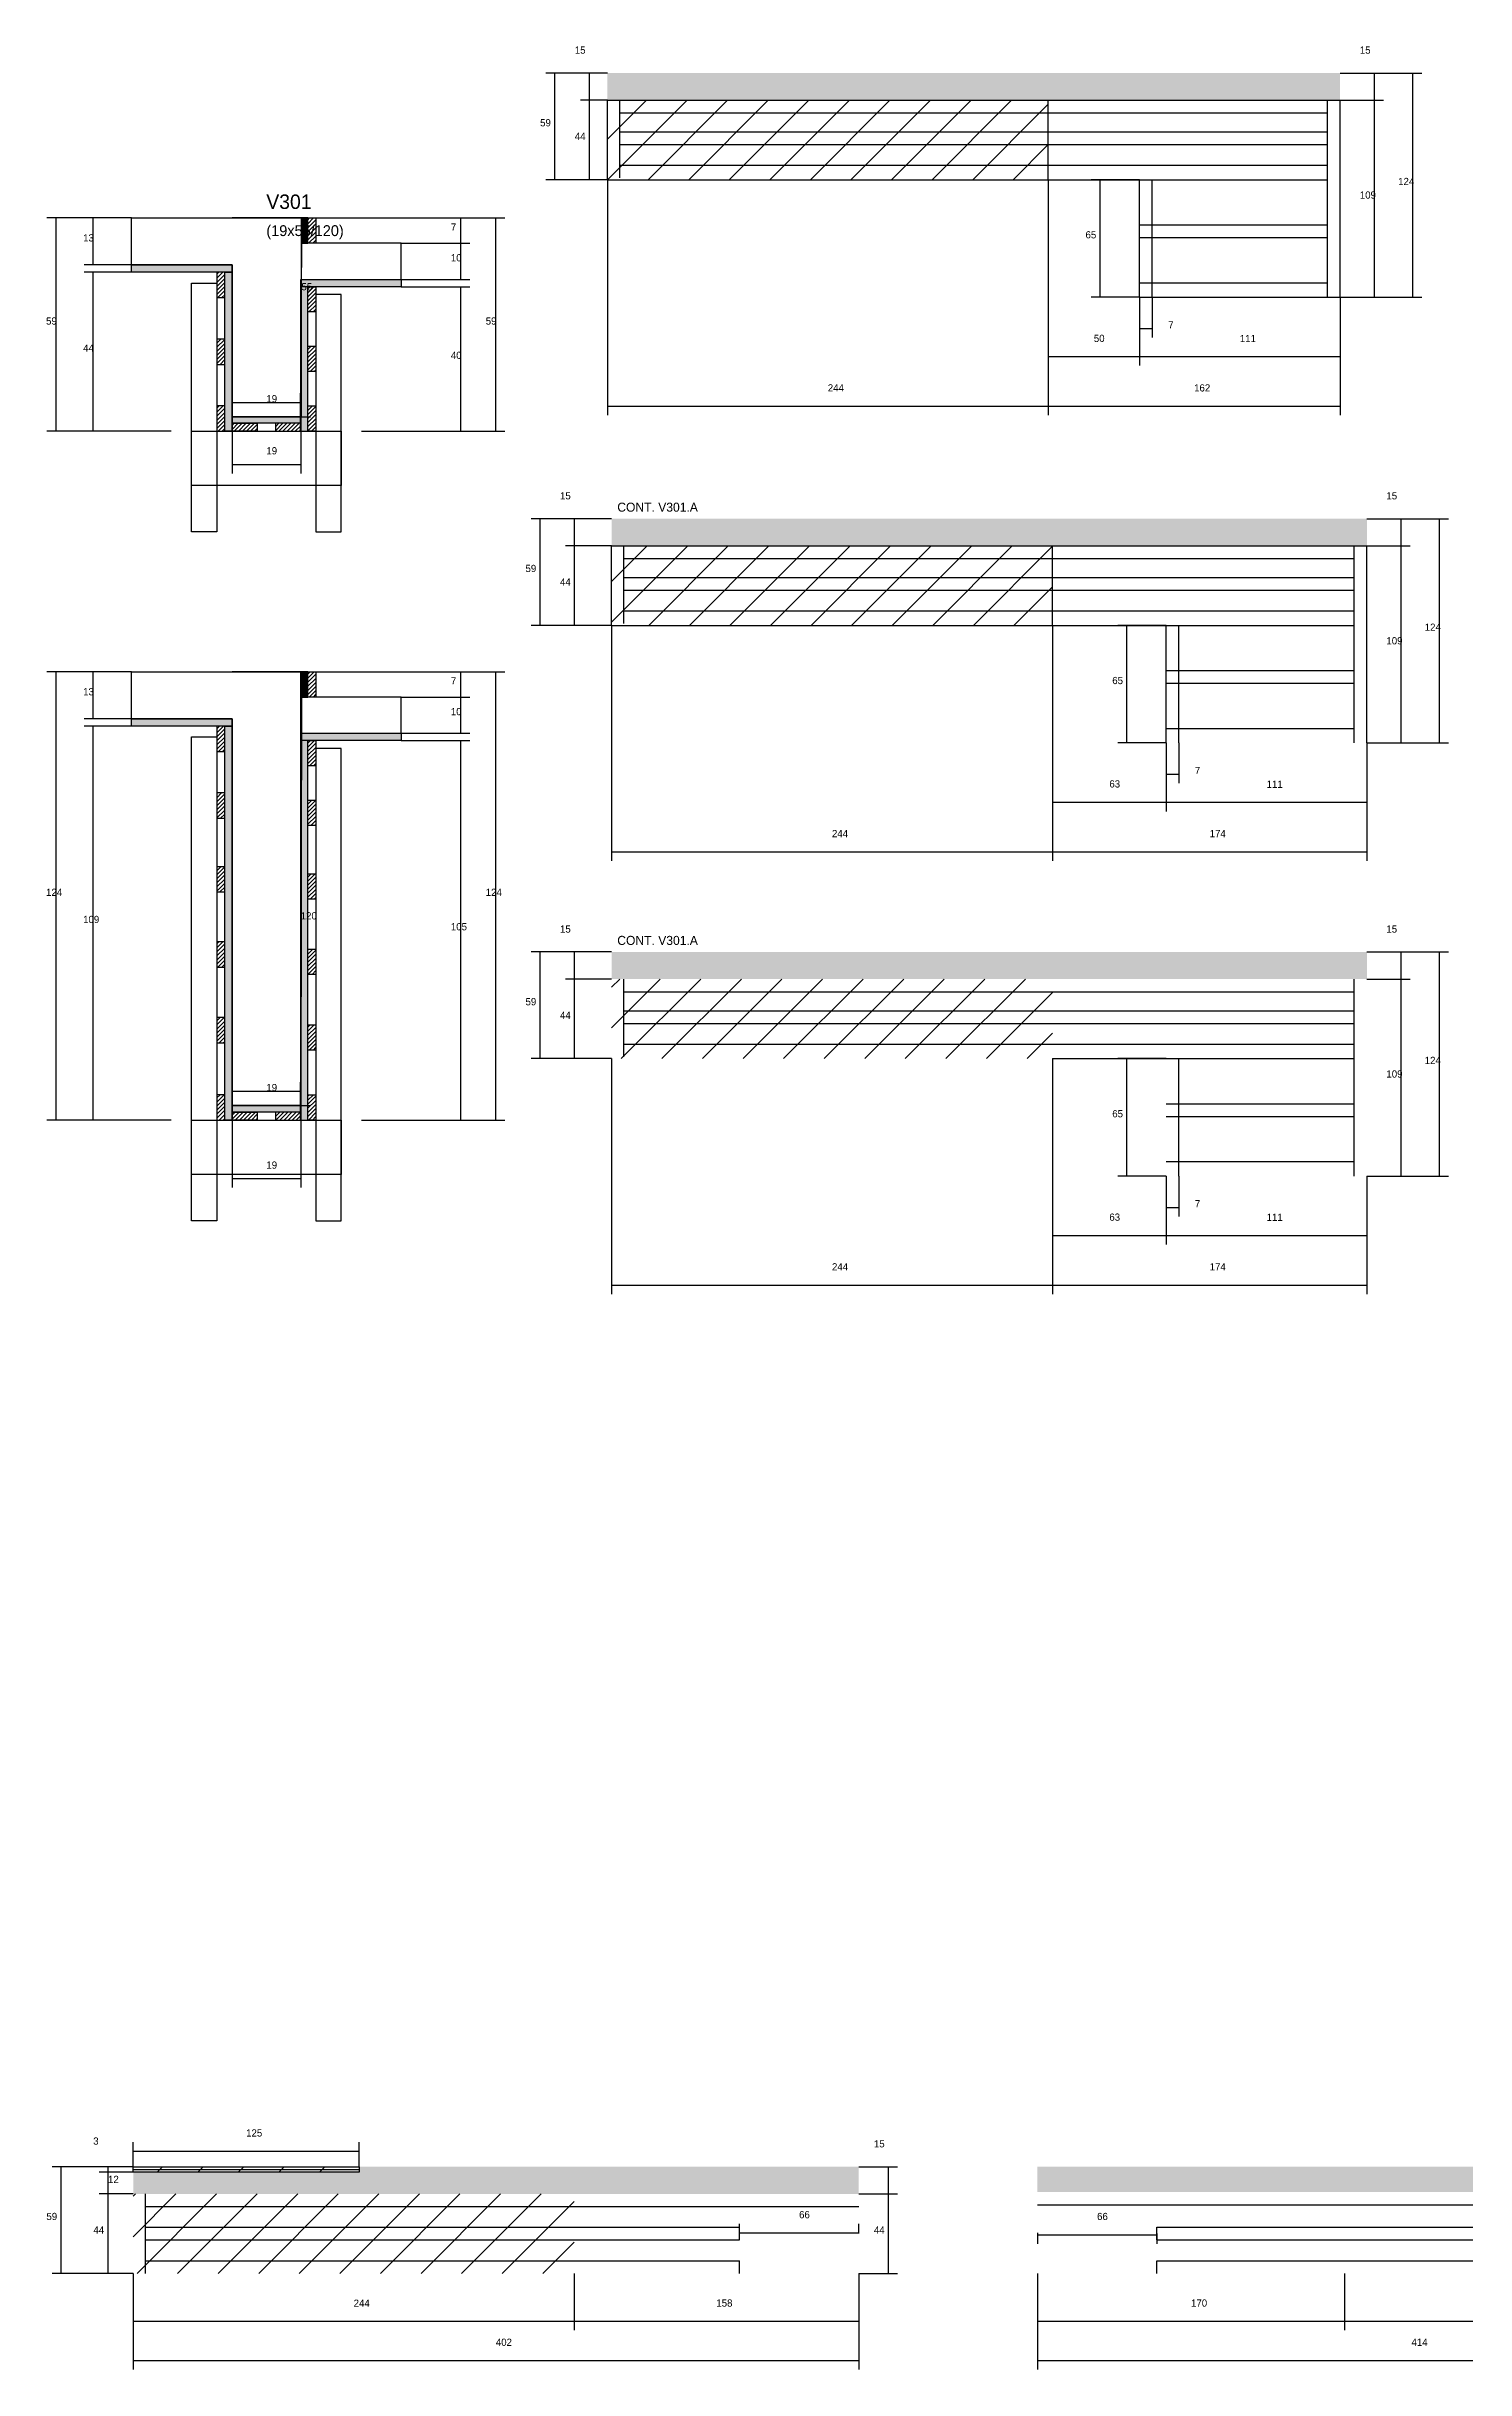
# Model space of a CAD drawing. Header units: metres. Extents: x 4352 to 8002, y 6939 to 8299.
# Drawn here: x 5170 to 5955, y 7007 to 8293 of the extents above; entities that cross this region are included whole.
import ezdxf

# ---------------------------------------------------------------- set-up
doc = ezdxf.new("R2010")
doc.units = ezdxf.units.M
for name, color, linetype in [('CONCRETO', 251, 'Continuous'), ('COTA', 241, 'Continuous'), ('Cota Seção (2x)', 4, 'Continuous'), ('Hachura', 253, 'Continuous'), ('Madeira', 126, 'Continuous'), ('Painéis', 200, 'Continuous'), ('REAPROVEITAMENTO', 251, 'Continuous'), ('SARR_2.2x7', 40, 'Continuous'), ('SARR_3.5x7', 81, 'Continuous'), ('SARR_EDITAR', 141, 'Continuous'), ('Texto Seção', 7, 'Continuous')]:
    doc.layers.add(name, color=color, linetype=linetype)

msp = doc.modelspace()

# ---------------------------------------------------------------- hatches: boundary and pattern name
at = {"layer": 'COTA'}
h = msp.add_hatch(dxfattribs=at)
h.set_pattern_fill('AR-CONC', scale=0.03)
h.paths.add_polyline_path([(5885.4, 8278), (5479.9, 8278), (5479.9, 8278), (5479.9, 8263), (5479.9, 8263), (5885.4, 8263), (5885.4, 8263), (5885.4, 8278)])
h = msp.add_hatch(dxfattribs=at)
h.set_pattern_fill('AR-CONC', scale=0.03)
h.paths.add_polyline_path([(5900.2, 8031.4), (5482.2, 8031.4), (5482.2, 8031.4), (5482.2, 8016.4), (5482.2, 8016.4), (5900.2, 8016.4), (5900.2, 8016.4), (5900.2, 8031.4)])
h = msp.add_hatch(dxfattribs=at)
h.set_pattern_fill('AR-CONC', scale=0.03)
h.paths.add_polyline_path([(5900.2, 7791.7), (5482.2, 7791.7), (5482.2, 7791.7), (5482.2, 7776.7), (5482.2, 7776.7), (5900.2, 7776.7), (5900.2, 7776.7), (5900.2, 7791.7)])
h = msp.add_hatch(dxfattribs=at)
h.set_pattern_fill('AR-CONC', scale=0.03)
h.paths.add_polyline_path([(5619, 7104.6), (5619, 7119.6), (5619, 7119.6), (5342.5, 7119.6), (5342.5, 7119.6), (5342.5, 7116.6), (5342.5, 7116.6), (5217.5, 7116.6), (5217.5, 7116.6), (5217.5, 7104.6), (5217.5, 7104.6), (5619, 7104.6)])
h = msp.add_hatch(dxfattribs=at)
h.set_pattern_fill('AR-CONC', scale=0.03)
h.paths.add_polyline_path([(5717.9, 7119.6), (5717.9, 7105.6), (5717.9, 7105.6), (6131.9, 7105.6), (6131.9, 7105.6), (6131.9, 7119.6), (6131.9, 7119.6), (5717.9, 7119.6)])
at = {"layer": 'Hachura'}
h = msp.add_hatch(color=8, dxfattribs=at)
h.dxf.hatch_style = 1
h.paths.add_polyline_path([(5314.2, 8197.8), (5310.6, 8197.8), (5310.6, 8197.8), (5310.6, 8183.8), (5310.6, 8183.8), (5314.2, 8183.8), (5314.2, 8183.8), (5314.2, 8197.8)])
h = msp.add_hatch(dxfattribs=at)
h.set_pattern_fill('ANSI31', scale=0.5)
h.paths.add_polyline_path([(5318.6, 8183.8), (5314.2, 8183.8), (5314.2, 8183.8), (5314.2, 8197.8), (5314.2, 8197.8), (5318.6, 8197.8), (5318.6, 8197.8), (5318.6, 8183.8)])
h = msp.add_hatch(color=8, dxfattribs=at)
h.dxf.hatch_style = 1
h.paths.add_polyline_path([(5216.6, 8167.8), (5216.6, 8171.8), (5216.6, 8171.8), (5272.2, 8171.8), (5272.2, 8171.8), (5272.2, 8167.8), (5272.2, 8167.8), (5216.6, 8167.8)])
h = msp.add_hatch(dxfattribs=at)
h.set_pattern_fill('ANSI31', scale=0.5)
h.paths.add_polyline_path([(5263.8, 8153.8), (5268.2, 8153.8), (5268.2, 8153.8), (5268.2, 8167.8), (5268.2, 8167.8), (5263.8, 8167.8), (5263.8, 8167.8), (5263.8, 8153.8)])
h = msp.add_hatch(color=8, dxfattribs=at)
h.dxf.hatch_style = 1
h.paths.add_polyline_path([(5268.2, 8167.8), (5272.2, 8167.8), (5272.2, 8167.8), (5272.2, 8079.8), (5272.2, 8079.8), (5268.2, 8079.8), (5268.2, 8079.8), (5268.2, 8167.8)])
h = msp.add_hatch(color=8, dxfattribs=at)
h.dxf.hatch_style = 1
h.paths.add_polyline_path([(5310.2, 8159.8), (5310.2, 8163.8), (5310.2, 8163.8), (5365.8, 8163.8), (5365.8, 8163.8), (5365.8, 8159.8), (5365.8, 8159.8), (5310.2, 8159.8)])
h = msp.add_hatch(color=8, dxfattribs=at)
h.dxf.hatch_style = 1
h.paths.add_polyline_path([(5310.2, 8159.8), (5314.2, 8159.8), (5314.2, 8159.8), (5314.2, 8079.8), (5314.2, 8079.8), (5310.2, 8079.8), (5310.2, 8079.8), (5310.2, 8159.8)])
h = msp.add_hatch(dxfattribs=at)
h.set_pattern_fill('ANSI31', scale=0.5)
h.paths.add_polyline_path([(5318.6, 8145.8), (5314.2, 8145.8), (5314.2, 8145.8), (5314.2, 8159.8), (5314.2, 8159.8), (5318.6, 8159.8), (5318.6, 8159.8), (5318.6, 8145.8)])
h = msp.add_hatch(dxfattribs=at)
h.set_pattern_fill('ANSI31', scale=0.5)
h.paths.add_polyline_path([(5263.8, 8116.8), (5268.2, 8116.8), (5268.2, 8116.8), (5268.2, 8130.8), (5268.2, 8130.8), (5263.8, 8130.8), (5263.8, 8130.8), (5263.8, 8116.8)])
h = msp.add_hatch(dxfattribs=at)
h.set_pattern_fill('ANSI31', scale=0.5)
h.paths.add_polyline_path([(5318.6, 8112.8), (5314.2, 8112.8), (5314.2, 8112.8), (5314.2, 8126.8), (5314.2, 8126.8), (5318.6, 8126.8), (5318.6, 8126.8), (5318.6, 8112.8)])
h = msp.add_hatch(dxfattribs=at)
h.set_pattern_fill('ANSI31', scale=0.5)
h.paths.add_polyline_path([(5263.8, 8079.8), (5268.2, 8079.8), (5268.2, 8079.8), (5268.2, 8093.8), (5268.2, 8093.8), (5263.8, 8093.8), (5263.8, 8093.8), (5263.8, 8079.8)])
h = msp.add_hatch(color=8, dxfattribs=at)
h.dxf.hatch_style = 1
h.paths.add_polyline_path([(5272.2, 8084.2), (5272.2, 8087.8), (5272.2, 8087.8), (5310.2, 8087.8), (5310.2, 8087.8), (5310.2, 8084.2), (5310.2, 8084.2), (5272.2, 8084.2)])
h = msp.add_hatch(dxfattribs=at)
h.set_pattern_fill('ANSI31', scale=0.5)
h.paths.add_polyline_path([(5318.6, 8079.8), (5314.2, 8079.8), (5314.2, 8079.8), (5314.2, 8093.8), (5314.2, 8093.8), (5318.6, 8093.8), (5318.6, 8093.8), (5318.6, 8079.8)])
h = msp.add_hatch(dxfattribs=at)
h.set_pattern_fill('ANSI31', scale=0.5)
h.paths.add_polyline_path([(5272.2, 8079.8), (5272.2, 8084.2), (5272.2, 8084.2), (5286.2, 8084.2), (5286.2, 8084.2), (5286.2, 8079.8), (5286.2, 8079.8), (5272.2, 8079.8)])
h = msp.add_hatch(dxfattribs=at)
h.set_pattern_fill('ANSI31', scale=0.5)
h.paths.add_polyline_path([(5310.2, 8079.8), (5310.2, 8084.2), (5310.2, 8084.2), (5296.2, 8084.2), (5296.2, 8084.2), (5296.2, 8079.8), (5296.2, 8079.8), (5310.2, 8079.8)])
h = msp.add_hatch(color=8, dxfattribs=at)
h.dxf.hatch_style = 1
h.paths.add_polyline_path([(5314.2, 7946.7), (5310.6, 7946.7), (5310.6, 7946.7), (5310.6, 7932.7), (5310.6, 7932.7), (5314.2, 7932.7), (5314.2, 7932.7), (5314.2, 7946.7)])
h = msp.add_hatch(dxfattribs=at)
h.set_pattern_fill('ANSI31', scale=0.5)
h.paths.add_polyline_path([(5318.6, 7932.7), (5314.2, 7932.7), (5314.2, 7932.7), (5314.2, 7946.7), (5314.2, 7946.7), (5318.6, 7946.7), (5318.6, 7946.7), (5318.6, 7932.7)])
h = msp.add_hatch(color=8, dxfattribs=at)
h.dxf.hatch_style = 1
h.paths.add_polyline_path([(5216.6, 7916.7), (5216.6, 7920.7), (5216.6, 7920.7), (5272.2, 7920.7), (5272.2, 7920.7), (5272.2, 7916.7), (5272.2, 7916.7), (5216.6, 7916.7)])
h = msp.add_hatch(dxfattribs=at)
h.set_pattern_fill('ANSI31', scale=0.5)
h.paths.add_polyline_path([(5263.8, 7902.7), (5268.2, 7902.7), (5268.2, 7902.7), (5268.2, 7916.7), (5268.2, 7916.7), (5263.8, 7916.7), (5263.8, 7916.7), (5263.8, 7902.7)])
h = msp.add_hatch(color=8, dxfattribs=at)
h.dxf.hatch_style = 1
h.paths.add_polyline_path([(5268.2, 7916.7), (5272.2, 7916.7), (5272.2, 7916.7), (5272.2, 7698.7), (5272.2, 7698.7), (5268.2, 7698.7), (5268.2, 7698.7), (5268.2, 7916.7)])
h = msp.add_hatch(color=8, dxfattribs=at)
h.dxf.hatch_style = 1
h.paths.add_polyline_path([(5310.2, 7908.7), (5310.2, 7912.7), (5310.2, 7912.7), (5365.8, 7912.7), (5365.8, 7912.7), (5365.8, 7908.7), (5365.8, 7908.7), (5310.2, 7908.7)])
h = msp.add_hatch(color=8, dxfattribs=at)
h.dxf.hatch_style = 1
h.paths.add_polyline_path([(5310.2, 7908.7), (5314.2, 7908.7), (5314.2, 7908.7), (5314.2, 7698.7), (5314.2, 7698.7), (5310.2, 7698.7), (5310.2, 7698.7), (5310.2, 7908.7)])
h = msp.add_hatch(dxfattribs=at)
h.set_pattern_fill('ANSI31', scale=0.5)
h.paths.add_polyline_path([(5318.6, 7894.7), (5314.2, 7894.7), (5314.2, 7894.7), (5314.2, 7908.7), (5314.2, 7908.7), (5318.6, 7908.7), (5318.6, 7908.7), (5318.6, 7894.7)])
h = msp.add_hatch(dxfattribs=at)
h.set_pattern_fill('ANSI31', scale=0.5)
h.paths.add_polyline_path([(5263.8, 7865.7), (5268.2, 7865.7), (5268.2, 7865.7), (5268.2, 7879.7), (5268.2, 7879.7), (5263.8, 7879.7), (5263.8, 7879.7), (5263.8, 7865.7)])
h = msp.add_hatch(dxfattribs=at)
h.set_pattern_fill('ANSI31', scale=0.5)
h.paths.add_polyline_path([(5318.6, 7861.7), (5314.2, 7861.7), (5314.2, 7861.7), (5314.2, 7875.7), (5314.2, 7875.7), (5318.6, 7875.7), (5318.6, 7875.7), (5318.6, 7861.7)])
h = msp.add_hatch(dxfattribs=at)
h.set_pattern_fill('ANSI31', scale=0.5)
h.paths.add_polyline_path([(5263.8, 7824.9), (5268.2, 7824.9), (5268.2, 7824.9), (5268.2, 7838.9), (5268.2, 7838.9), (5263.8, 7838.9), (5263.8, 7838.9), (5263.8, 7824.9)])
h = msp.add_hatch(dxfattribs=at)
h.set_pattern_fill('ANSI31', scale=0.5)
h.paths.add_polyline_path([(5318.6, 7820.9), (5314.2, 7820.9), (5314.2, 7820.9), (5314.2, 7834.9), (5314.2, 7834.9), (5318.6, 7834.9), (5318.6, 7834.9), (5318.6, 7820.9)])
h = msp.add_hatch(dxfattribs=at)
h.set_pattern_fill('ANSI31', scale=0.5)
h.paths.add_polyline_path([(5263.8, 7783.3), (5268.2, 7783.3), (5268.2, 7783.3), (5268.2, 7797.3), (5268.2, 7797.3), (5263.8, 7797.3), (5263.8, 7797.3), (5263.8, 7783.3)])
h = msp.add_hatch(dxfattribs=at)
h.set_pattern_fill('ANSI31', scale=0.5)
h.paths.add_polyline_path([(5318.6, 7779.3), (5314.2, 7779.3), (5314.2, 7779.3), (5314.2, 7793.3), (5314.2, 7793.3), (5318.6, 7793.3), (5318.6, 7793.3), (5318.6, 7779.3)])
h = msp.add_hatch(dxfattribs=at)
h.set_pattern_fill('ANSI31', scale=0.5)
h.paths.add_polyline_path([(5263.8, 7741.4), (5268.2, 7741.4), (5268.2, 7741.4), (5268.2, 7755.4), (5268.2, 7755.4), (5263.8, 7755.4), (5263.8, 7755.4), (5263.8, 7741.4)])
h = msp.add_hatch(dxfattribs=at)
h.set_pattern_fill('ANSI31', scale=0.5)
h.paths.add_polyline_path([(5318.6, 7737.4), (5314.2, 7737.4), (5314.2, 7737.4), (5314.2, 7751.4), (5314.2, 7751.4), (5318.6, 7751.4), (5318.6, 7751.4), (5318.6, 7737.4)])
h = msp.add_hatch(dxfattribs=at)
h.set_pattern_fill('ANSI31', scale=0.5)
h.paths.add_polyline_path([(5263.8, 7698.7), (5268.2, 7698.7), (5268.2, 7698.7), (5268.2, 7712.7), (5268.2, 7712.7), (5263.8, 7712.7), (5263.8, 7712.7), (5263.8, 7698.7)])
h = msp.add_hatch(dxfattribs=at)
h.set_pattern_fill('ANSI31', scale=0.5)
h.paths.add_polyline_path([(5318.6, 7698.7), (5314.2, 7698.7), (5314.2, 7698.7), (5314.2, 7712.7), (5314.2, 7712.7), (5318.6, 7712.7), (5318.6, 7712.7), (5318.6, 7698.7)])
h = msp.add_hatch(color=8, dxfattribs=at)
h.dxf.hatch_style = 1
h.paths.add_polyline_path([(5272.2, 7703.1), (5272.2, 7706.7), (5272.2, 7706.7), (5310.2, 7706.7), (5310.2, 7706.7), (5310.2, 7703.1), (5310.2, 7703.1), (5272.2, 7703.1)])
h = msp.add_hatch(dxfattribs=at)
h.set_pattern_fill('ANSI31', scale=0.5)
h.paths.add_polyline_path([(5272.2, 7698.7), (5272.2, 7703.1), (5272.2, 7703.1), (5286.2, 7703.1), (5286.2, 7703.1), (5286.2, 7698.7), (5286.2, 7698.7), (5272.2, 7698.7)])
h = msp.add_hatch(dxfattribs=at)
h.set_pattern_fill('ANSI31', scale=0.5)
h.paths.add_polyline_path([(5310.2, 7698.7), (5310.2, 7703.1), (5310.2, 7703.1), (5296.2, 7703.1), (5296.2, 7703.1), (5296.2, 7698.7), (5296.2, 7698.7), (5310.2, 7698.7)])
at = {"layer": 'REAPROVEITAMENTO'}
h = msp.add_hatch(dxfattribs=at)
h.set_pattern_fill('ANSI31', scale=5)
h.paths.add_polyline_path([(5479.9, 8263), (5479.9, 8219), (5479.9, 8219), (5723.9, 8219), (5723.9, 8219), (5723.9, 8263), (5723.9, 8263), (5479.9, 8263)])
h = msp.add_hatch(dxfattribs=at)
h.set_pattern_fill('ANSI31', scale=5)
h.paths.add_polyline_path([(5482.2, 8016.4), (5482.2, 7972.4), (5482.2, 7972.4), (5726.2, 7972.4), (5726.2, 7972.4), (5726.2, 8016.4), (5726.2, 8016.4), (5482.2, 8016.4)])
h = msp.add_hatch(dxfattribs=at)
h.set_pattern_fill('ANSI31', scale=5)
h.paths.add_polyline_path([(5482.2, 7776.7), (5482.2, 7732.7), (5482.2, 7732.7), (5726.2, 7732.7), (5726.2, 7732.7), (5726.2, 7776.7), (5726.2, 7776.7), (5482.2, 7776.7)])
h = msp.add_hatch(dxfattribs=at)
h.set_pattern_fill('ANSI31', scale=5)
h.paths.add_polyline_path([(5342.5, 7116.6), (5342.5, 7119.6), (5342.5, 7119.6), (5217.5, 7119.6), (5217.5, 7119.6), (5217.5, 7116.6), (5217.5, 7116.6), (5342.5, 7116.6)])
h = msp.add_hatch(dxfattribs=at)
h.set_pattern_fill('ANSI31', scale=5)
h.paths.add_polyline_path([(5217.5, 7104.6), (5217.5, 7060.6), (5217.5, 7060.6), (5461.5, 7060.6), (5461.5, 7060.6), (5461.5, 7104.6), (5461.5, 7104.6), (5217.5, 7104.6)])

# ---------------------------------------------------------------- linework, layer by layer
at = {"layer": 'CONCRETO'}
for points in [[(5216.6, 8171.8), (5216.6, 8197.8), (5272.2, 8197.8), (5272.2, 8197.8), (5310.6, 8197.8), (5310.2, 8087.8), (5272.2, 8087.8), (5272.2, 8171.8)], [(5216.6, 7920.7), (5216.6, 7946.7), (5272.2, 7946.7), (5272.2, 7946.7), (5310.6, 7946.7), (5310.2, 7706.7), (5272.2, 7706.7), (5272.2, 7920.7)]]:
    msp.add_lwpolyline(points, close=True, dxfattribs=at)
for points in [[(5272.2, 8167.8), (5272.2, 8087.8), (5310.2, 8087.8), (5310.2, 8163.8), (5365.8, 8163.8), (5365.8, 8183.8), (5310.6, 8183.8), (5310.6, 8197.8), (5272.2, 8197.8)], [(5272.2, 7916.7), (5272.2, 7706.7), (5310.2, 7706.7), (5310.2, 7912.7), (5365.8, 7912.7), (5365.8, 7932.7), (5310.6, 7932.7), (5310.6, 7946.7), (5272.2, 7946.7)]]:
    msp.add_lwpolyline(points, dxfattribs=at)
at = {"layer": 'COTA'}
for p, q in [((5479.9, 8278), (5445.9, 8278)), ((5450.9, 8219), (5450.9, 8278)), ((5479.9, 8278), (5465, 8278)), ((5470, 8263), (5470, 8278)), ((5885.4, 8278), (5909.4, 8278)), ((5885.4, 8278), (5930.6, 8278)), ((5904.4, 8263), (5904.4, 8278)), ((5925.6, 8154), (5925.6, 8278)), ((5479.9, 8263), (5465, 8263)), ((5479.9, 8263), (5465, 8263)), ((5470, 8219), (5470, 8263)), ((5885.4, 8263), (5909.4, 8263)), ((5885.4, 8263), (5909.4, 8263)), ((5904.4, 8154), (5904.4, 8263)), ((5479.9, 8219), (5445.9, 8219)), ((5479.9, 8219), (5465, 8219)), ((5479.9, 8219), (5479.9, 8088.7)), ((5723.9, 8219), (5723.9, 8088.7)), ((5723.9, 8219), (5723.9, 8088.7)), ((5774.4, 8219), (5747.6, 8219)), ((5752.6, 8154), (5752.6, 8219)), ((5216.6, 8197.8), (5169.8, 8197.8)), ((5174.8, 8079.8), (5174.8, 8197.8)), ((5216.6, 8197.8), (5190.3, 8197.8)), ((5195.3, 8171.8), (5195.3, 8197.8)), ((5318.6, 8197.8), (5423.1, 8197.8)), ((5365.8, 8197.8), (5403.8, 8197.8)), ((5398.8, 8183.8), (5398.8, 8197.8)), ((5418.1, 8079.8), (5418.1, 8197.8)), ((5365.8, 8183.8), (5403.8, 8183.8)), ((5365.8, 8183.8), (5403.8, 8183.8)), ((5398.8, 8163.8), (5398.8, 8183.8)), ((5216.6, 8171.8), (5190.3, 8171.8)), ((5216.6, 8167.8), (5190.3, 8167.8)), ((5195.3, 8079.8), (5195.3, 8167.8)), ((5365.8, 8163.8), (5403.8, 8163.8)), ((5365.8, 8159.8), (5403.8, 8159.8)), ((5398.8, 8079.8), (5398.8, 8159.8)), ((5723.9, 8154), (5723.9, 8116.1)), ((5774.4, 8154), (5747.6, 8154)), ((5774.4, 8154), (5774.4, 8131.7)), ((5774.4, 8154), (5774.4, 8116.1)), ((5774.4, 8154), (5774.4, 8116.1)), ((5781.4, 8154), (5781.4, 8131.7)), ((5885.4, 8154), (5885.4, 8088.7)), ((5885.4, 8154), (5909.4, 8154)), ((5885.4, 8154), (5930.6, 8154)), ((5885.4, 8154), (5885.4, 8116.1)), ((5774.4, 8136.7), (5781.4, 8136.7)), ((5723.9, 8121.1), (5774.4, 8121.1)), ((5774.4, 8121.1), (5885.4, 8121.1)), ((5479.9, 8093.7), (5723.9, 8093.7)), ((5723.9, 8093.7), (5885.4, 8093.7)), ((5213.9, 8079.8), (5169.8, 8079.8)), ((5238.6, 8079.8), (5190.3, 8079.8)), ((5272.2, 8079.8), (5272.2, 8056.5)), ((5310.2, 8079.8), (5310.2, 8056.5)), ((5343.8, 8079.8), (5423.1, 8079.8)), ((5343.8, 8079.8), (5403.8, 8079.8)), ((5272.2, 8061.5), (5310.2, 8061.5)), ((5482.2, 8031.4), (5437.7, 8031.4)), ((5442.7, 7972.4), (5442.7, 8031.4)), ((5482.2, 8031.4), (5456.8, 8031.4)), ((5461.8, 8016.4), (5461.8, 8031.4)), ((5900.2, 8031.4), (5924.2, 8031.4)), ((5900.2, 8031.4), (5945.3, 8031.4)), ((5919.2, 8016.4), (5919.2, 8031.4)), ((5940.3, 7907.4), (5940.3, 8031.4)), ((5482.2, 8016.4), (5456.8, 8016.4)), ((5482.2, 8016.4), (5456.8, 8016.4)), ((5461.8, 7972.4), (5461.8, 8016.4)), ((5900.2, 8016.4), (5924.2, 8016.4)), ((5900.2, 8016.4), (5924.2, 8016.4)), ((5919.2, 7907.4), (5919.2, 8016.4)), ((5482.2, 7972.4), (5437.7, 7972.4)), ((5482.2, 7972.4), (5456.8, 7972.4)), ((5482.2, 7972.4), (5482.2, 7842.1)), ((5726.2, 7972.4), (5726.2, 7842.1)), ((5726.2, 7972.4), (5726.2, 7842.1)), ((5789.2, 7972.4), (5762.4, 7972.4)), ((5767.4, 7907.4), (5767.4, 7972.4)), ((5216.6, 7946.7), (5169.8, 7946.7)), ((5174.8, 7698.7), (5174.8, 7946.7)), ((5216.6, 7946.7), (5190.3, 7946.7)), ((5195.3, 7920.7), (5195.3, 7946.7)), ((5318.6, 7946.7), (5423.1, 7946.7)), ((5365.8, 7946.7), (5403.8, 7946.7)), ((5398.8, 7932.7), (5398.8, 7946.7)), ((5418.1, 7698.7), (5418.1, 7946.7)), ((5365.8, 7932.7), (5403.8, 7932.7)), ((5365.8, 7932.7), (5403.8, 7932.7)), ((5398.8, 7912.7), (5398.8, 7932.7)), ((5216.6, 7920.7), (5190.3, 7920.7)), ((5216.6, 7916.7), (5190.3, 7916.7)), ((5195.3, 7698.7), (5195.3, 7916.7)), ((5365.8, 7912.7), (5403.8, 7912.7)), ((5365.8, 7908.7), (5403.8, 7908.7)), ((5398.8, 7698.7), (5398.8, 7908.7)), ((5726.2, 7907.4), (5726.2, 7869.5)), ((5789.2, 7907.4), (5762.4, 7907.4)), ((5789.2, 7907.4), (5789.2, 7885.1)), ((5789.2, 7907.4), (5789.2, 7869.5)), ((5789.2, 7907.4), (5789.2, 7869.5)), ((5796.2, 7907.4), (5796.2, 7885.1)), ((5900.2, 7907.4), (5900.2, 7842.1)), ((5900.2, 7907.4), (5900.2, 7869.5)), ((5900.2, 7907.4), (5924.2, 7907.4)), ((5900.2, 7907.4), (5945.3, 7907.4)), ((5789.2, 7890.1), (5796.2, 7890.1)), ((5726.2, 7874.5), (5789.2, 7874.5)), ((5789.2, 7874.5), (5900.2, 7874.5)), ((5482.2, 7847.1), (5726.2, 7847.1)), ((5726.2, 7847.1), (5900.2, 7847.1)), ((5482.2, 7791.7), (5437.7, 7791.7)), ((5442.7, 7732.7), (5442.7, 7791.7)), ((5482.2, 7791.7), (5456.8, 7791.7)), ((5461.8, 7776.7), (5461.8, 7791.7)), ((5900.2, 7791.7), (5924.2, 7791.7)), ((5900.2, 7791.7), (5945.3, 7791.7)), ((5919.2, 7776.7), (5919.2, 7791.7)), ((5940.3, 7667.7), (5940.3, 7791.7)), ((5482.2, 7776.7), (5456.8, 7776.7)), ((5482.2, 7776.7), (5456.8, 7776.7)), ((5461.8, 7732.7), (5461.8, 7776.7)), ((5900.2, 7776.7), (5924.2, 7776.7)), ((5900.2, 7776.7), (5924.2, 7776.7)), ((5919.2, 7667.7), (5919.2, 7776.7)), ((5482.2, 7732.7), (5437.7, 7732.7)), ((5482.2, 7732.7), (5456.8, 7732.7)), ((5482.2, 7732.7), (5482.2, 7602.4)), ((5726.2, 7732.7), (5726.2, 7602.4)), ((5726.2, 7732.7), (5726.2, 7602.4)), ((5789.2, 7732.7), (5762.4, 7732.7)), ((5767.4, 7667.7), (5767.4, 7732.7)), ((5213.9, 7698.7), (5169.8, 7698.7)), ((5238.6, 7698.7), (5190.3, 7698.7)), ((5272.2, 7698.7), (5272.2, 7661.3)), ((5310.2, 7698.7), (5310.2, 7661.3)), ((5343.8, 7698.7), (5423.1, 7698.7)), ((5343.8, 7698.7), (5403.8, 7698.7)), ((5272.2, 7666.3), (5310.2, 7666.3)), ((5726.2, 7667.7), (5726.2, 7629.8)), ((5789.2, 7667.7), (5762.4, 7667.7)), ((5789.2, 7667.7), (5789.2, 7645.4)), ((5789.2, 7667.7), (5789.2, 7629.8)), ((5789.2, 7667.7), (5789.2, 7629.8)), ((5796.2, 7667.7), (5796.2, 7645.4)), ((5900.2, 7667.7), (5900.2, 7602.4)), ((5900.2, 7667.7), (5900.2, 7629.8)), ((5900.2, 7667.7), (5924.2, 7667.7)), ((5900.2, 7667.7), (5945.3, 7667.7)), ((5789.2, 7650.4), (5796.2, 7650.4)), ((5726.2, 7634.8), (5789.2, 7634.8)), ((5789.2, 7634.8), (5900.2, 7634.8)), ((5482.2, 7607.4), (5726.2, 7607.4)), ((5726.2, 7607.4), (5900.2, 7607.4)), ((5217.5, 7119.6), (5217.5, 7133.2)), ((5217.5, 7128.2), (5342.5, 7128.2)), ((5342.5, 7119.6), (5342.5, 7133.2)), ((5217.5, 7119.6), (5172.6, 7119.6)), ((5177.6, 7060.6), (5177.6, 7119.6)), ((5217.5, 7119.6), (5198.6, 7119.6)), ((5217.5, 7116.6), (5198.6, 7116.6)), ((5217.5, 7116.6), (5198.6, 7116.6)), ((5203.6, 7116.6), (5203.6, 7119.6)), ((5203.6, 7104.6), (5203.6, 7116.6)), ((5619, 7119.6), (5640.5, 7119.6)), ((5635.5, 7104.6), (5635.5, 7119.6)), ((5217.5, 7104.6), (5198.6, 7104.6)), ((5217.5, 7104.6), (5198.6, 7104.6)), ((5203.6, 7060.6), (5203.6, 7104.6)), ((5619, 7104.6), (5640.5, 7104.6)), ((5619, 7104.6), (5640.5, 7104.6)), ((5635.5, 7060.6), (5635.5, 7104.6)), ((5553, 7082.6), (5553, 7088)), ((5553, 7083), (5619, 7083)), ((5619, 7082.6), (5619, 7088)), ((5717.9, 7083.1), (5717.9, 7077)), ((5783.9, 7082.6), (5783.9, 7077)), ((5717.9, 7082), (5783.9, 7082)), ((5217.5, 7060.6), (5172.6, 7060.6)), ((5217.5, 7060.6), (5198.6, 7060.6)), ((5217.5, 7060.6), (5217.5, 7029.1)), ((5217.5, 7060.6), (5217.5, 7007.4)), ((5461.5, 7060.6), (5461.5, 7029.1)), ((5461.5, 7060.6), (5461.5, 7029.1)), ((5619, 7060.6), (5619, 7029.1)), ((5619, 7060.6), (5619, 7007.4)), ((5619, 7060.6), (5640.5, 7060.6)), ((5717.9, 7060.6), (5717.9, 7029.1)), ((5717.9, 7060.6), (5717.9, 7007.4)), ((5887.9, 7060.6), (5887.9, 7029.1)), ((5887.9, 7060.6), (5887.9, 7029.1)), ((5217.5, 7034.1), (5461.5, 7034.1)), ((5461.5, 7034.1), (5619, 7034.1)), ((5717.9, 7034.1), (5887.9, 7034.1)), ((5887.9, 7034.1), (6131.9, 7034.1)), ((5217.5, 7012.4), (5619, 7012.4)), ((5717.9, 7012.4), (6131.9, 7012.4))]:
    msp.add_line(p, q, dxfattribs=at)
at = {"layer": 'Cota Seção (2x)'}
for p, q in [((5299.2, 8197.8), (5315.6, 8197.8)), ((5310.6, 8087.8), (5310.6, 8197.8)), ((5272.2, 8079.8), (5272.2, 8100.8)), ((5310.1, 8079.8), (5310.1, 8100.8)), ((5272.2, 8095.8), (5310.1, 8095.8)), ((5299.2, 8087.8), (5315.6, 8087.8)), ((5299.2, 7946.7), (5315.2, 7946.7)), ((5310.2, 7706.7), (5310.2, 7946.7)), ((5272.2, 7698.7), (5272.2, 7719.7)), ((5272.2, 7714.7), (5310.1, 7714.7)), ((5310.1, 7698.7), (5310.1, 7719.7)), ((5299.2, 7706.7), (5315.2, 7706.7))]:
    msp.add_line(p, q, dxfattribs=at)
at = {"layer": 'Madeira'}
for points in [[(5318.6, 8183.8), (5314.2, 8183.8), (5314.2, 8197.8), (5318.6, 8197.8)], [(5263.8, 8153.8), (5268.2, 8153.8), (5268.2, 8167.8), (5263.8, 8167.8)], [(5318.6, 8145.8), (5314.2, 8145.8), (5314.2, 8159.8), (5318.6, 8159.8)], [(5263.8, 8116.8), (5268.2, 8116.8), (5268.2, 8130.8), (5263.8, 8130.8)], [(5318.6, 8112.8), (5314.2, 8112.8), (5314.2, 8126.8), (5318.6, 8126.8)], [(5263.8, 8079.8), (5268.2, 8079.8), (5268.2, 8093.8), (5263.8, 8093.8)], [(5318.6, 8079.8), (5314.2, 8079.8), (5314.2, 8093.8), (5318.6, 8093.8)], [(5272.2, 8079.8), (5272.2, 8084.2), (5286.2, 8084.2), (5286.2, 8079.8)], [(5310.2, 8079.8), (5310.2, 8084.2), (5296.2, 8084.2), (5296.2, 8079.8)], [(5318.6, 7932.7), (5314.2, 7932.7), (5314.2, 7946.7), (5318.6, 7946.7)], [(5263.8, 7902.7), (5268.2, 7902.7), (5268.2, 7916.7), (5263.8, 7916.7)], [(5318.6, 7894.7), (5314.2, 7894.7), (5314.2, 7908.7), (5318.6, 7908.7)], [(5263.8, 7865.7), (5268.2, 7865.7), (5268.2, 7879.7), (5263.8, 7879.7)], [(5318.6, 7861.7), (5314.2, 7861.7), (5314.2, 7875.7), (5318.6, 7875.7)], [(5263.8, 7824.9), (5268.2, 7824.9), (5268.2, 7838.9), (5263.8, 7838.9)], [(5318.6, 7820.9), (5314.2, 7820.9), (5314.2, 7834.9), (5318.6, 7834.9)], [(5263.8, 7783.3), (5268.2, 7783.3), (5268.2, 7797.3), (5263.8, 7797.3)], [(5318.6, 7779.3), (5314.2, 7779.3), (5314.2, 7793.3), (5318.6, 7793.3)], [(5263.8, 7741.4), (5268.2, 7741.4), (5268.2, 7755.4), (5263.8, 7755.4)], [(5318.6, 7737.4), (5314.2, 7737.4), (5314.2, 7751.4), (5318.6, 7751.4)], [(5263.8, 7698.7), (5268.2, 7698.7), (5268.2, 7712.7), (5263.8, 7712.7)], [(5318.6, 7698.7), (5314.2, 7698.7), (5314.2, 7712.7), (5318.6, 7712.7)], [(5272.2, 7698.7), (5272.2, 7703.1), (5286.2, 7703.1), (5286.2, 7698.7)], [(5310.2, 7698.7), (5310.2, 7703.1), (5296.2, 7703.1), (5296.2, 7698.7)]]:
    msp.add_lwpolyline(points, close=True, dxfattribs=at)
at = {"layer": 'Painéis'}
for p, q in [((5479.9, 8263), (5885.4, 8263)), ((5479.9, 8219), (5479.9, 8263)), ((5723.9, 8219), (5723.9, 8263)), ((5885.4, 8154), (5885.4, 8263)), ((5479.9, 8219), (5774.4, 8219)), ((5774.4, 8154), (5774.4, 8219)), ((5216.6, 8171.8), (5272.2, 8171.8)), ((5310.2, 8163.8), (5365.8, 8163.8)), ((5774.4, 8154), (5885.4, 8154)), ((5272.2, 8087.8), (5310.2, 8087.8)), ((5482.2, 8016.4), (5900.2, 8016.4)), ((5482.2, 7972.4), (5482.2, 8016.4)), ((5726.2, 7972.4), (5726.2, 8016.4)), ((5900.2, 7907.4), (5900.2, 8016.4)), ((5482.2, 7972.4), (5789.2, 7972.4)), ((5789.2, 7907.4), (5789.2, 7972.4))]:
    msp.add_line(p, q, dxfattribs=at)
for points in [[(5314.2, 8197.8), (5310.6, 8197.8), (5310.6, 8183.8), (5314.2, 8183.8)], [(5216.6, 8167.8), (5216.6, 8171.8), (5272.2, 8171.8), (5272.2, 8167.8)], [(5268.2, 8167.8), (5272.2, 8167.8), (5272.2, 8079.8), (5268.2, 8079.8)], [(5310.2, 8159.8), (5310.2, 8163.8), (5365.8, 8163.8), (5365.8, 8159.8)], [(5314.2, 8159.8), (5310.2, 8159.8), (5310.2, 8079.8), (5314.2, 8079.8)], [(5272.2, 8084.2), (5272.2, 8087.8), (5310.2, 8087.8), (5310.2, 8084.2)], [(5314.2, 7946.7), (5310.6, 7946.7), (5310.6, 7932.7), (5314.2, 7932.7)], [(5216.6, 7916.7), (5216.6, 7920.7), (5272.2, 7920.7), (5272.2, 7916.7)], [(5268.2, 7916.7), (5272.2, 7916.7), (5272.2, 7698.7), (5268.2, 7698.7)], [(5310.2, 7908.7), (5310.2, 7912.7), (5365.8, 7912.7), (5365.8, 7908.7)], [(5314.2, 7908.7), (5310.2, 7908.7), (5310.2, 7698.7), (5314.2, 7698.7)], [(5272.2, 7703.1), (5272.2, 7706.7), (5310.2, 7706.7), (5310.2, 7703.1)], [(5217.5, 7119.6), (5342.5, 7119.6), (5342.5, 7116.6), (5217.5, 7116.6)]]:
    msp.add_lwpolyline(points, close=True, dxfattribs=at)
at = {"layer": 'SARR_2.2x7'}
for p, q in [((5486.8, 8220), (5486.8, 8263)), ((5486.8, 8256), (5723.9, 8256)), ((5723.9, 8256), (5878.4, 8256)), ((5878.4, 8154), (5878.4, 8263)), ((5486.8, 8245.5), (5723.9, 8245.5)), ((5723.9, 8245.5), (5878.4, 8245.5)), ((5486.8, 8238.5), (5723.9, 8238.5)), ((5486.8, 8227), (5723.9, 8227)), ((5723.9, 8238.5), (5878.4, 8238.5)), ((5723.9, 8227), (5878.4, 8227)), ((5723.9, 8219), (5878.4, 8219)), ((5774.4, 8219), (5781.4, 8219)), ((5781.4, 8154), (5781.4, 8219)), ((5774.4, 8194), (5878.4, 8194)), ((5774.4, 8187), (5878.4, 8187)), ((5774.4, 8162), (5878.5, 8162)), ((5489.1, 7973.4), (5489.1, 8016.4)), ((5489.1, 8009.4), (5726.2, 8009.4)), ((5726.2, 8009.4), (5893.2, 8009.4)), ((5893.2, 7907.4), (5893.2, 8016.4)), ((5489.1, 7998.9), (5726.2, 7998.9)), ((5726.2, 7998.9), (5893.2, 7998.9)), ((5489.1, 7991.9), (5726.2, 7991.9)), ((5726.2, 7991.9), (5893.2, 7991.9)), ((5489.1, 7980.4), (5726.2, 7980.4)), ((5726.2, 7980.4), (5893.2, 7980.4)), ((5726.2, 7972.4), (5893.2, 7972.4)), ((5789.2, 7972.4), (5796.2, 7972.4)), ((5796.2, 7907.4), (5796.2, 7972.4)), ((5789.2, 7947.4), (5893.2, 7947.4)), ((5789.2, 7940.4), (5893.2, 7940.4)), ((5789.2, 7915.4), (5893.2, 7915.4)), ((5489.1, 7733.7), (5489.1, 7776.7)), ((5893.2, 7667.7), (5893.2, 7776.7)), ((5489.1, 7769.7), (5726.2, 7769.7)), ((5726.2, 7769.7), (5893.2, 7769.7)), ((5489.1, 7759.2), (5726.2, 7759.2)), ((5489.1, 7752.2), (5726.2, 7752.2)), ((5726.2, 7759.2), (5893.2, 7759.2)), ((5726.2, 7752.2), (5893.2, 7752.2)), ((5489.1, 7740.7), (5726.2, 7740.7)), ((5726.2, 7740.7), (5893.2, 7740.7)), ((5726.2, 7732.7), (5893.2, 7732.7)), ((5789.2, 7732.7), (5796.2, 7732.7)), ((5796.2, 7667.7), (5796.2, 7732.7)), ((5789.2, 7707.7), (5893.2, 7707.7)), ((5789.2, 7700.7), (5893.2, 7700.7)), ((5789.2, 7675.7), (5893.2, 7675.7)), ((5224.4, 7060.6), (5224.4, 7104.6)), ((5224.4, 7097.6), (5461.5, 7097.6)), ((5461.5, 7097.6), (5619, 7097.6)), ((5717.9, 7098.6), (5887.9, 7098.6)), ((5887.9, 7098.6), (6124.9, 7098.6)), ((5224.4, 7086.1), (5461.5, 7086.1)), ((5461.5, 7086.1), (5553, 7086.1)), ((5553, 7079.1), (5553, 7086.1)), ((5783.9, 7086.1), (5887.9, 7086.1)), ((5783.9, 7079.1), (5783.9, 7086.1)), ((5887.9, 7086.1), (6124.9, 7086.1)), ((5224.4, 7079.1), (5461.5, 7079.1)), ((5461.5, 7079.1), (5553, 7079.1)), ((5783.9, 7079.1), (5887.9, 7079.1)), ((5887.9, 7079.1), (6124.9, 7079.1)), ((5224.4, 7067.6), (5461.5, 7067.6)), ((5461.5, 7067.6), (5553, 7067.6)), ((5553, 7060.6), (5553, 7067.6)), ((5783.9, 7067.6), (5887.9, 7067.6)), ((5783.9, 7060.6), (5783.9, 7067.6)), ((5887.9, 7067.6), (6124.9, 7067.6))]:
    msp.add_line(p, q, dxfattribs=at)
at = {"layer": 'SARR_3.5x7'}
for points in [[(5249.8, 8161.8), (5263.8, 8161.8), (5263.8, 8024.2), (5249.8, 8024.2)], [(5332.6, 8155.4), (5318.6, 8155.4), (5318.6, 8024.2), (5332.6, 8024.2)], [(5249.8, 8079.8), (5332.6, 8079.8), (5332.6, 8049.8), (5249.8, 8049.8)], [(5249.8, 7910.7), (5263.8, 7910.7), (5263.8, 7643), (5249.8, 7643)], [(5332.6, 7904.3), (5318.6, 7904.3), (5318.6, 7643), (5332.6, 7643)], [(5249.8, 7698.7), (5332.6, 7698.7), (5332.6, 7668.6), (5249.8, 7668.6)]]:
    msp.add_lwpolyline(points, close=True, dxfattribs=at)
at = {"layer": 'SARR_EDITAR'}
msp.add_line((5217.5, 7118.1), (5342.5, 7118.1), dxfattribs=at)

# ---------------------------------------------------------------- texts
at = {"layer": 'COTA'}
for s, p in [('15', (5461.9, 8288.7)), ('15', (5896.3, 8288.7)), ('59', (5442.7, 8248.5)), ('44', (5461.9, 8241)), ('124', (5917.5, 8216)), ('109', (5896.3, 8208.5)), ('13', (5189.8, 8184.8)), ('7', (5393.3, 8190.8)), ('65', (5744.5, 8186.5)), ('10', (5393.3, 8173.8)), ('59', (5169.3, 8138.8)), ('59', (5412.6, 8138.8)), ('7', (5790.3, 8136.7)), ('44', (5189.8, 8123.8)), ('40', (5393.3, 8119.8)), ('50', (5749.1, 8129.2)), ('111', (5829.9, 8129.1)), ('244', (5601.9, 8101.8)), ('162', (5804.6, 8101.8)), ('19', (5291.2, 8067)), ('15', (5453.7, 8042.1)), ('15', (5911, 8042.1)), ('59', (5434.6, 8001.9)), ('44', (5453.7, 7994.4)), ('124', (5932.2, 7969.4)), ('109', (5911, 7961.9)), ('7', (5393.3, 7939.7)), ('65', (5759.3, 7939.9)), ('13', (5189.8, 7933.7)), ('10', (5393.3, 7922.7)), ('7', (5805, 7890.1)), ('63', (5757.7, 7882.7)), ('111', (5844.7, 7882.5)), ('244', (5604.2, 7855.2)), ('174', (5813.2, 7855.2)), ('124', (5169.3, 7822.7)), ('124', (5412.6, 7822.7)), ('109', (5189.8, 7807.7)), ('105', (5393.3, 7803.7)), ('15', (5453.7, 7802.4)), ('15', (5911, 7802.4)), ('59', (5434.6, 7762.2)), ('44', (5453.7, 7754.7)), ('109', (5911, 7722.2)), ('124', (5932.2, 7729.7)), ('65', (5759.3, 7700.2)), ('19', (5291.2, 7671.8)), ('7', (5805, 7650.4)), ('63', (5757.7, 7643)), ('111', (5844.7, 7642.9)), ('244', (5604.2, 7615.5)), ('174', (5813.2, 7615.5)), ('3', (5195.4, 7131.8)), ('125', (5280, 7136.3)), ('15', (5627.4, 7130.3)), ('12', (5203.6, 7110.6)), ('66', (5586, 7091.1)), ('59', (5169.5, 7090.1)), ('44', (5195.5, 7082.6)), ('44', (5627.4, 7082.6)), ('66', (5750.9, 7090.1)), ('244', (5339.5, 7042.1)), ('158', (5540.2, 7042.2)), ('170', (5802.9, 7042.2)), ('402', (5418.2, 7020.5)), ('414', (5924.9, 7020.5))]:
    msp.add_text(s, height=4, dxfattribs=at).set_placement(p)
at = {"layer": 'Cota Seção (2x)'}
for s, p in [('55', (5310.6, 8157.8)), ('19', (5291.2, 8095.8)), ('120', (5310.2, 7809.7)), ('19', (5291.2, 7714.7))]:
    msp.add_text(s, height=4, dxfattribs=at).set_placement(p)
at = {"layer": 'Texto Seção'}
for s, height, p in [('V301', 8, (5291.2, 8202.8)), ('(19x55/120)', 6, (5291.2, 8187.8)), ('CONT. V301.A', 5, (5485.4, 8035.3)), ('CONT. V301.A', 5, (5485.4, 7795.6))]:
    msp.add_text(s, height=height, dxfattribs=at).set_placement(p)

doc.saveas('drawing.dxf')
